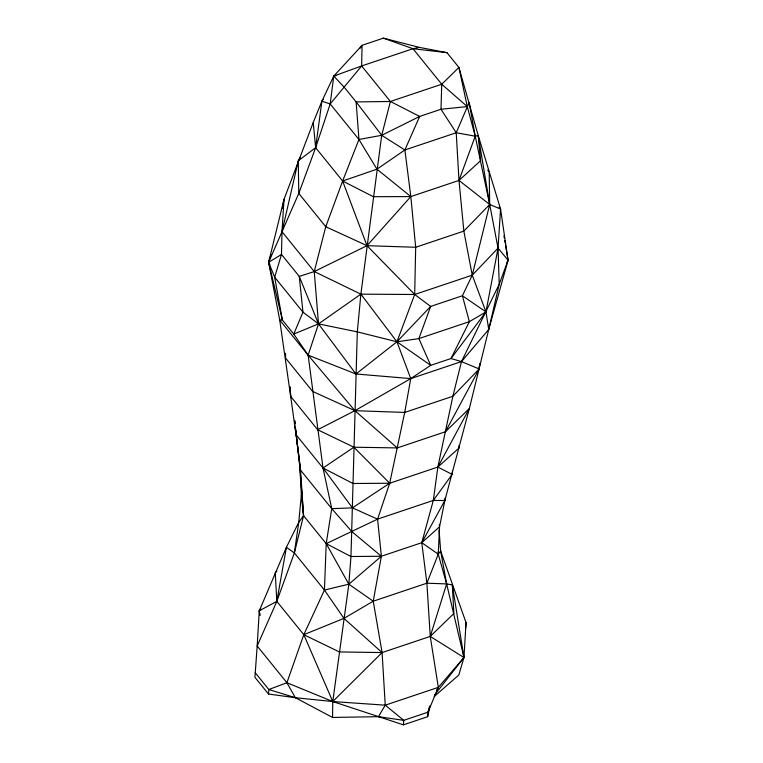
<?xml version="1.0" encoding="UTF-8"?>
<svg xmlns="http://www.w3.org/2000/svg" width="763" height="763" viewBox="0 0 763 763"><rect width="100%" height="100%" fill="white"/><g stroke="black" fill="none" stroke-linecap="round" stroke-linejoin="round"><path stroke-width="1.14" d="M439.078 529.875L440.652 551.048L466.04 622.598L463.952 657.534L438.324 687.358L427.967 712.203L403.732 720.339L378.458 716.686L332.534 717.439L332.773 701.55L348.834 584.2L350.97 556.523L357.303 331.867L360.88 294.156L381.71 135.299L390.408 101.479L361.643 65.952L362.072 45.313L383.417 38.15L419.345 47.382L446.946 52.657L458.906 67.43L478.21 135.509L500.566 209.033L508.072 260.259L488.73 329.435L469.369 408.453L444.848 500.528L439.545 526.794L438.258 554.186L446.651 583.924L463.952 657.534L458.792 675.064L434.166 696.571M383.417 38.15L412.983 48.727L441.739 84.245L440.995 109.271L456.217 132.743L458.992 180.421L463.847 231.103L472.259 275.176L485.964 311.914L488.73 329.435L461.481 361.586L452.869 396.274L437.848 467.07L433.317 500.423L421.777 542.684L426.889 583.19L430.246 636.409L438.324 687.358L436.627 690.238M332.534 717.439L295.376 697.706L286.907 682.713L303.798 634.692L324.428 590.057L326.202 543.647L331.743 508.663L323.007 468.015L308.138 355.167L318.505 323.884L314.251 271.561L325.753 226.735L342.625 181.012L358.953 139.486L356.121 101.918L344.161 87.154L333.774 76.09L362.072 45.313L360.117 48.25M438.324 687.358L385.248 705.174L332.773 701.55L295.376 697.706L268.509 694.044L254.928 677.277L257.179 645.984L276.816 601.368L294.365 552.927L303.56 515.683L300.517 470.094L295.176 426.412L299.916 467.433L301.347 495.235L303.56 515.683L326.202 543.647L350.97 556.523L381.376 556.246L421.777 542.684L444.848 500.528L444.953 498.201M488.892 325.896L488.73 329.435L499.221 284.246L508.072 260.259L505.516 245.19M378.458 716.686L385.248 705.174L382.082 652.575L373.241 601.196L381.376 556.246L351.953 531.706L331.743 508.663L300.517 470.094L299.916 467.433L303.56 515.683L298.734 522.321L286.411 547.319L259.277 610.781L257.179 645.984L286.907 682.713L332.773 701.55L403.408 724.85L427.642 716.715L430.074 705.565M499.069 207.183L500.566 209.033L498.039 248.128L499.221 284.246L461.481 361.586L410.761 378.601L354.89 410.675L317.666 429.741L290.684 396.417L279.725 320.069L268.624 262.281L284.036 199.248L313.25 122.49L321.9 101.193L333.774 76.09L361.643 65.952L412.983 48.727L419.345 47.382M466.04 622.598L465.668 627.873M268.509 694.044L268.834 689.533L255.252 672.766M403.408 724.85L403.732 720.339L385.248 705.174M427.642 716.715L427.967 712.203L429.455 706.652M434.414 695.198L463.952 657.534L452.306 584.859L446.651 583.924L426.889 583.19L373.241 601.196L348.834 584.2L326.202 543.647L377.58 519.136L433.317 500.423L452.173 474.395L452.478 470.895M301.347 495.235L298.734 522.321L294.365 552.927L324.428 590.057L343.951 618.383L382.082 652.575L430.246 636.409L453.88 613.509L452.306 584.859M331.743 508.663L352.411 507.872L389.683 483.237L437.848 467.07L469.369 408.453L445.43 431.753L397.256 447.919L354.89 410.675L308.138 355.167L293.755 334.07L282.377 320.021L268.624 262.281L298.772 193.401L315.634 147.688L330.188 103.959L333.774 76.09L335.854 75.566M323.321 99.362L321.9 101.193L315.634 147.688L298.276 160.783L281.995 231.714L281.49 254.451L274.67 277.198L282.377 320.021L279.725 320.069L308.138 355.167L355.968 373.994L410.761 378.601L430.694 365.343L451 358.534L485.964 311.914L498.039 248.128L489.693 204.503L475.225 136.205L469.159 102.5L456.217 132.743L404.876 149.977L376.96 169.186L342.625 181.012L315.634 147.688L313.25 122.49M445.43 431.753L479.164 368.968L480.041 363.112M282.377 208.433L284.036 199.248L281.995 231.714L314.251 271.561L360.88 294.156L414.681 294.489L472.259 275.176L498.039 248.128L508.072 260.259L506.966 262.377M324.428 590.057L348.834 584.2L381.376 556.246L377.58 519.136L389.683 483.237L404.705 412.43L410.761 378.601L396.932 341.795L360.88 294.156L318.505 323.884L293.755 334.07L302.959 312.143L299.268 276.416L281.49 254.451L268.624 262.281L274.67 277.198L302.959 312.143L318.505 323.884L355.968 373.994L396.932 341.795L430.656 306.421L462.397 295.767L472.259 275.176L489.693 204.503L489.197 171.885L487.7 170.035M271.094 254.575L268.624 262.281L269.921 264.265M426.889 583.19L438.258 554.186L440.652 551.048L446.651 583.924L430.246 636.409L463.952 657.534M404.876 149.977L419.66 116.434L440.995 109.271L467.28 106.582L475.225 136.205L458.992 180.421L410.828 196.587L373.336 196.701L342.625 181.012L367.003 245.676L414.681 294.489L430.656 306.421L418.858 338.61L430.694 365.343L396.932 341.795L357.303 331.867L318.505 323.884L299.268 276.416L314.251 271.561L367.003 245.676L410.828 196.587L404.876 149.977L381.71 135.299L356.121 101.918L390.408 101.479L441.739 84.245L458.906 67.43L467.28 106.582L441.739 84.245M300.164 157.788L298.276 160.783L298.772 193.401L325.753 226.735L367.003 245.676L415.682 247.269L463.847 231.103L489.693 204.503L478.21 135.509L475.225 136.205L456.217 132.743M259.868 615.455L259.277 610.781L260.574 608.788M361.643 65.952L330.188 103.959L321.9 101.193M259.878 615.321L259.277 610.781L260.832 608.998M479.135 366.593L479.164 368.968L452.869 396.274L404.705 412.43L354.89 410.675L312.572 391.39L285.591 358.066L285.543 353.298M276.931 571.077L275.243 572.708L276.816 601.368L303.798 634.692L332.773 701.55L382.082 652.575L339.382 651.936L303.798 634.692L343.951 618.383L373.241 601.196M259.277 610.781L276.816 601.368L286.411 547.319L294.365 552.927M286.907 682.713L268.834 689.533L295.376 697.706M330.188 103.959L358.953 139.486L381.71 135.299L419.66 116.434L390.408 101.479M433.317 500.423L444.848 500.528M397.256 447.919L353.879 447.213L317.666 429.741M412.983 48.727L446.946 52.657M500.566 209.033L489.693 204.503L458.992 180.421L480.604 160.707L478.21 135.509M479.164 368.968L461.481 361.586L451 358.534L469.359 321.662L485.964 311.914L462.397 295.767L469.359 321.662L418.858 338.61L396.932 341.795L414.681 294.489L415.682 247.269L410.828 196.587L376.96 169.186L358.953 139.486M377.58 519.136L352.411 507.872L323.007 468.015L296.015 434.681L290.684 396.417L289.969 387.013M452.173 474.395L437.848 467.07L459.192 447.852L458.954 445.497M503.942 235.91L504.333 238.228M504.734 240.555L505.125 242.872M300.517 470.094L295.176 426.155M439.297 524.524L439.545 526.794L421.777 542.684L438.258 554.186L438.21 551.859M294.566 420.384L294.928 423.846M294.556 420.575L294.928 424.104L294.575 420.499M290.198 387.099L290.321 389.426M290.503 392.926L290.684 396.417M353.879 447.213L323.007 468.015L352.973 483.494L389.683 483.237L353.879 447.213"/></g></svg>
